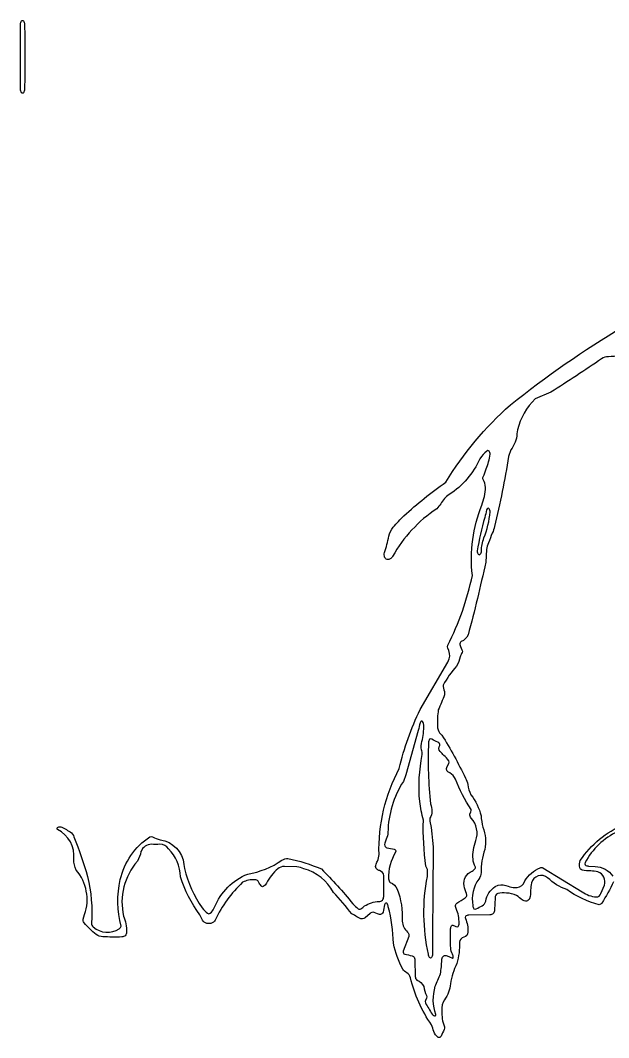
# Model space of a CAD drawing. Header units: metres. Extents: x 4.5 to 22.5, y 0.1 to 24.7.
# Drawn here: x 4.45 to 8.55, y 17.55 to 24.65 of the extents above; entities that cross this region are included whole.
import ezdxf

# ---------------------------------------------------------------- set-up
doc = ezdxf.new("R2010")
doc.units = ezdxf.units.M

msp = doc.modelspace()

# ---------------------------------------------------------------- linework, layer by layer
at = {"layer": 'Layer 1', "color": 0}
for points in [[(4.4797, 24.62243, -0.0062), (4.4797, 24.16697, -0.159), (4.472, 24.14383, -0.4821), (4.45925, 24.14383, -0.159), (4.45155, 24.16697, -0.0062), (4.45155, 24.62243, -0.159), (4.45925, 24.64558, -0.4821), (4.472, 24.64558, -0.159), (4.4797, 24.62243)], [(7.63752, 20.94758, 0.1755), (7.64526, 20.92441, 0.4793), (7.65912, 20.92441, 0.1747), (7.66685, 20.94758, -0.0738), (7.68387, 21.03805, 0.0712), (7.72804, 21.2194, 0.1614), (7.72043, 21.24245, 0.48), (7.70766, 21.24248), (7.70268, 21.23369, -0.0201), (7.68965, 21.18119, 0.0297), (7.63752, 20.94758)], [(7.26182, 19.0698, -0.0334), (7.23673, 19.1994, -0.072), (7.25414, 19.5278, 0.1316), (7.24898, 19.56059, -0.1423), (7.25195, 19.61746, 0.0764), (7.26404, 19.73431, 0.1593), (7.25637, 19.75745, 0.48), (7.24359, 19.75748), (7.23861, 19.74869, -0.0201), (7.22559, 19.69619), (7.1385, 19.38605), (7.1226, 19.34007, 0.1373), (7.01438, 18.98451, -0.1081), (7.00265, 18.93829, 0.0074), (6.99232, 18.90952, 0.4446), (7.00801, 18.8778, 0.0054), (7.05831, 18.86747, -0.4506), (7.0684, 18.84715, 0.1534), (7.01951, 18.66004, 0.197), (7.03031, 18.63516, -0.2233), (7.0787, 18.5891, -0.1115), (7.11356, 18.36471, 0.175), (7.15137, 18.28968, -0.2451), (7.1613, 18.25936), (7.12213, 18.15517, 0.4419), (7.13231, 18.13475, -0.0058), (7.18268, 18.12435), (7.19304, 18.11922, -0.1705), (7.20214, 18.09468), (7.20514, 17.97941, 0.1969), (7.21594, 17.95454, -0.2233), (7.26423, 17.90866, 0.0512), (7.284, 17.84656, -0.1993), (7.28412, 17.82856), (7.27778, 17.81241, 0.2095), (7.27685, 17.79533, 0.0309), (7.32372, 17.71759, 0.0643), (7.33464, 17.708, 0.3085), (7.34398, 17.7055, 0.3085), (7.34971, 17.71329, -0.1633), (7.34501, 17.9111, -0.0158), (7.38142, 17.99834, 0.0309), (7.39067, 18.09468, -0.172), (7.39974, 18.11912, -0.2248), (7.42127, 18.12593, -0.0638), (7.44524, 18.11653), (7.46436, 18.10783, 0.5498), (7.47055, 18.11207, 0.1102), (7.46464, 18.13478, -0.1188), (7.45261, 18.178, -0.0058), (7.4519, 18.31307, -0.1132), (7.45883, 18.33398, -0.3035), (7.4669, 18.33776, 0.0248), (7.48952, 18.32789, 0.2819), (7.50384, 18.32752, 0.1622), (7.51148, 18.35063, 0.1021), (7.49125, 18.45294), (7.48627, 18.46862, -0.2564), (7.49481, 18.49121, 0.0259), (7.55405, 18.52849, 0.1927), (7.56593, 18.54761), (7.56352, 18.55726, -0.1052), (7.54703, 18.61187, -0.3643), (7.6029, 18.7151, 0.1034), (7.62372, 18.73215, 0.2704), (7.62539, 18.74298, -0.1021), (7.60835, 18.79805, -0.1112), (7.62812, 18.92727, 0.2746), (7.59613, 19.08379, -0.255), (7.58725, 19.11188), (7.59347, 19.12793, 0.2064), (7.59439, 19.14501, -0.0497), (7.48537, 19.35471, 0.1881), (7.44605, 19.39892), (7.43284, 19.40807, -0.2448), (7.42418, 19.43035), (7.42832, 19.44337), (7.43859, 19.46611, 0.23), (7.43912, 19.48474, 0.0275), (7.40469, 19.52205, 0.0072), (7.37981, 19.54813, -0.3967), (7.37749, 19.59156, 0.3518), (7.36243, 19.61325, -0.018), (7.32156, 19.63441, 0.2896), (7.30559, 19.63373, 0.163), (7.2978, 19.61056, 0.0355), (7.31116, 19.18266, -0.2474), (7.30773, 19.08317, 0.1875), (7.30773, 19.06374, -0.0661), (7.32734, 18.7022), (7.32595, 18.13416, -0.1591), (7.31825, 18.11102, -0.4821), (7.3055, 18.11102, -0.156), (7.2977, 18.13407, -0.1022), (7.28975, 18.67748), (7.28975, 18.72692), (7.28016, 18.74938, -0.0414), (7.26182, 19.0698)]]:
    msp.add_lwpolyline(points, format="xyb", close=True, dxfattribs=at)
for points in [[(8.58767, 18.63946, -0.0342), (8.50659, 18.49102, -0.1928), (8.48741, 18.47908, -0.0843), (8.26243, 18.58541, -0.1089), (8.12903, 18.66836, 0.5403), (8.01641, 18.63197, 0.0492), (8.01001, 18.58232, -0.0657), (8.00348, 18.52174, -0.4705), (7.95364, 18.51287, -0.02), (7.91203, 18.54504, 0.1114), (7.84121, 18.56091, 0.1103), (7.78107, 18.55847, 0.2969), (7.76192, 18.5279), (7.75901, 18.44338, -0.1731), (7.74982, 18.41894, -0.1736), (7.72529, 18.40975), (7.57914, 18.4069, 0.1629), (7.55597, 18.39911, 0.2781), (7.55523, 18.38299, -0.1118), (7.5732, 18.28869, -0.336), (7.5439, 18.25361, 0.3344), (7.51451, 18.21843, -0.0776), (7.4953, 18.07012, 0.0749), (7.45091, 17.92895, -0.1531), (7.40834, 17.81683, 0.1638), (7.39148, 17.74193, 0.1135), (7.40883, 17.62914, -0.2016), (7.40766, 17.60989, 0.0126), (7.38538, 17.56349, -0.439), (7.36465, 17.55414, -0.1378), (7.33471, 17.59647, 0.0185), (7.3188, 17.64185, -0.09), (7.17151, 17.97038, 0.1823), (7.14682, 18.00543, -0.0994), (7.11824, 18.02968, -0.0714), (7.05256, 18.21085, 0.061), (7.01667, 18.46596, 0.1558), (7.00887, 18.48901, 0.4752), (6.99613, 18.48914), (6.99186, 18.47958, -0.0059), (6.98158, 18.42927, -0.3845), (6.95498, 18.41223), (6.94195, 18.41643), (6.91921, 18.42674, 0.2731), (6.88995, 18.41829), (6.85539, 18.38915, -0.2883), (6.81601, 18.3855, -0.0286), (6.78123, 18.40625), (6.7627, 18.41609, 0.0179), (6.63471, 18.56645, 0.205), (6.42793, 18.73088, 0.0958), (6.3801, 18.7449), (6.29254, 18.747, 0.1408), (6.24614, 18.73153, 0.0866), (6.16644, 18.62981, -0.1099), (6.14534, 18.60608, -0.3239), (6.13597, 18.60679, -0.0897), (6.11626, 18.63068), (6.11048, 18.64345, 0.1991), (6.0857, 18.65416, 0.1452), (6.00065, 18.6364, 0.0929), (5.80961, 18.37343, -0.2533), (5.77812, 18.34986, -0.0315), (5.75188, 18.34986, -0.2533), (5.72039, 18.37343), (5.70204, 18.40963, -0.0786), (5.56731, 18.67467, 0.1983), (5.48436, 18.87013, 0.2301), (5.42308, 18.90169, -0.0268), (5.36442, 18.90169, 0.3126), (5.2919, 18.85046, -0.0843), (5.26638, 18.78317, 0.2405), (5.17026, 18.40143, -0.1042), (5.19111, 18.28869, -0.1759), (5.18201, 18.26425, -0.1736), (5.15748, 18.25506, -0.0196), (5.02528, 18.25642, -0.1137), (4.97891, 18.27189, -0.0502), (4.89519, 18.35416, -0.1768), (4.88743, 18.37881), (4.8989, 18.41235, 0.2638), (4.84055, 18.72135, -0.1225), (4.82304, 18.79666, 0.3147), (4.70963, 19.00511, -0.469), (4.70966, 19.01786), (4.71795, 19.02225, -0.1625), (4.74493, 19.01891, -0.0308), (4.77967, 18.99812), (4.79823, 18.98831, -0.1443), (4.82447, 18.95277, -0.0288), (4.9188, 18.67584, -0.0761), (4.9467, 18.35066, 0.1991), (4.95784, 18.32548, 0.3328), (5.14077, 18.31196, 0.1976), (5.15281, 18.33108, -0.1175), (5.14702, 18.65502, -0.1911), (5.35319, 18.95376, -0.197), (5.37253, 18.95385, 0.0633), (5.42648, 18.9334, -0.3437), (5.59144, 18.76067), (5.59484, 18.73314, 0.0939), (5.71903, 18.4578, 0.0582), (5.7559, 18.4203, 0.3354), (5.774, 18.42036), (5.78409, 18.42915, 0.0477), (5.80587, 18.46216, -0.2067), (6.03617, 18.694, 0.113), (6.27559, 18.79152, -0.1459), (6.31705, 18.80247, -0.0499), (6.55025, 18.72949, -0.0324), (6.76926, 18.48709, 0.0304), (6.80778, 18.45124, 0.329), (6.82597, 18.45121, 0.0479), (6.85094, 18.47119, -0.1351), (6.95195, 18.50247, 0.1703), (6.97639, 18.51175, 0.1735), (6.98558, 18.53629, 0.0171), (6.98548, 18.6825, 0.3345), (6.95609, 18.71767, -0.0847), (6.93762, 18.72788, -0.3037), (6.93044, 18.7547, -0.0077), (6.94078, 18.7836, 0.1089), (6.95247, 18.82985, -0.1283), (7.09386, 19.43069, -0.0528), (7.2397, 19.84172), (7.43268, 20.17303), (7.44271, 20.19429, 0.2007), (7.43148, 20.2703, -0.1941), (7.43157, 20.28964, 0.0674), (7.60358, 20.77721, -0.127), (7.6705, 21.26714, 0.0738), (7.69547, 21.39129, 0.1053), (7.67898, 21.44593, -0.26), (7.67898, 21.46535, 0.0679), (7.69921, 21.51931, 0.0749), (7.72749, 21.62215, 0.1769), (7.72034, 21.64467, 0.3448), (7.70487, 21.64476, 0.061), (7.65516, 21.59133, -0.1462), (7.4424, 21.34058, 0.1006), (7.40831, 21.3128, -0.0335), (7.35488, 21.24248, 0.1156), (7.04736, 20.91012, -0.0968), (7.03118, 20.8919, -0.4513), (6.99161, 20.90381, -0.1473), (6.9913, 20.93645, 0.0277), (7.02122, 21.05024, -0.1279), (7.05129, 21.11295, -0.0243), (7.12625, 21.19267, -0.0306), (7.41796, 21.4269, -0.0749), (7.86875, 21.96611, -0.0339), (8.654, 22.51117)], [(8.69391, 22.33915, -0.1319), (8.55302, 22.30277, 0.1332), (8.50578, 22.28814, -0.008), (8.15124, 22.05487), (8.04259, 22.00883, 0.1443), (7.91856, 21.79255), (7.91497, 21.7652, -0.1538), (7.87234, 21.65315), (7.8565, 21.60711, -0.0225), (7.75706, 21.11873, -0.0821), (7.74286, 21.07106, 0.0075), (7.71626, 21.00485, 0.0904), (7.70227, 20.95696), (7.69661, 20.86981, -0.0143), (7.5737, 20.36219, -0.222), (7.5254, 20.31621, 0.2475), (7.51696, 20.29437), (7.52113, 20.28135), (7.53144, 20.25858, -0.1939), (7.53258, 20.23936, 0.0382), (7.51915, 20.20904, -0.0761), (7.49385, 20.14442, 0.065), (7.40063, 20.0112, 0.1742), (7.40144, 19.99112, -0.11), (7.40988, 19.94437, -0.0071), (7.36608, 19.83909, 0.0519), (7.36109, 19.72592, 0.167), (7.37536, 19.67834), (7.39141, 19.66346, -0.0235), (7.55578, 19.36377, -0.089), (7.57141, 19.31752, 0.0861), (7.59396, 19.24726, -0.1069), (7.66425, 19.10099, 0.037), (7.67616, 19.02009, -0.1532), (7.68999, 18.8654, 0.0948), (7.66605, 18.70381, -0.1187), (7.64854, 18.65945, 0.2056), (7.60717, 18.47447, 0.163), (7.61497, 18.4513, 0.2896), (7.63093, 18.45062, -0.0186), (7.67242, 18.47243, 0.2072), (7.69748, 18.50587, -0.2096), (7.76319, 18.60648), (7.78364, 18.61586, -0.1616), (7.85328, 18.60939, 0.0948), (7.89959, 18.59943, 0.263), (7.95995, 18.62647), (7.97022, 18.6472, -0.1493), (8.07569, 18.73719, -0.2704), (8.09493, 18.73719), (8.37034, 18.56982, 0.1364), (8.46844, 18.53424, 0.3099), (8.50117, 18.55766), (8.52552, 18.61657, 0.415), (8.47915, 18.70923, 0.0492), (8.42949, 18.71563, -0.0661), (8.36888, 18.72219, -0.2404), (8.35289, 18.73818, -0.1557), (8.35666, 18.78954, -0.142), (8.65967, 19.04004, -0.2153)], [(8.6179, 18.98946, 0.1657), (8.39066, 18.77382, 0.2911), (8.39128, 18.7578, 0.1628), (8.41445, 18.75), (8.45996, 18.74706, -0.2315), (8.58387, 18.679, -0.2899)]]:
    msp.add_lwpolyline(points, format="xyb", dxfattribs=at)

doc.saveas('drawing.dxf')
